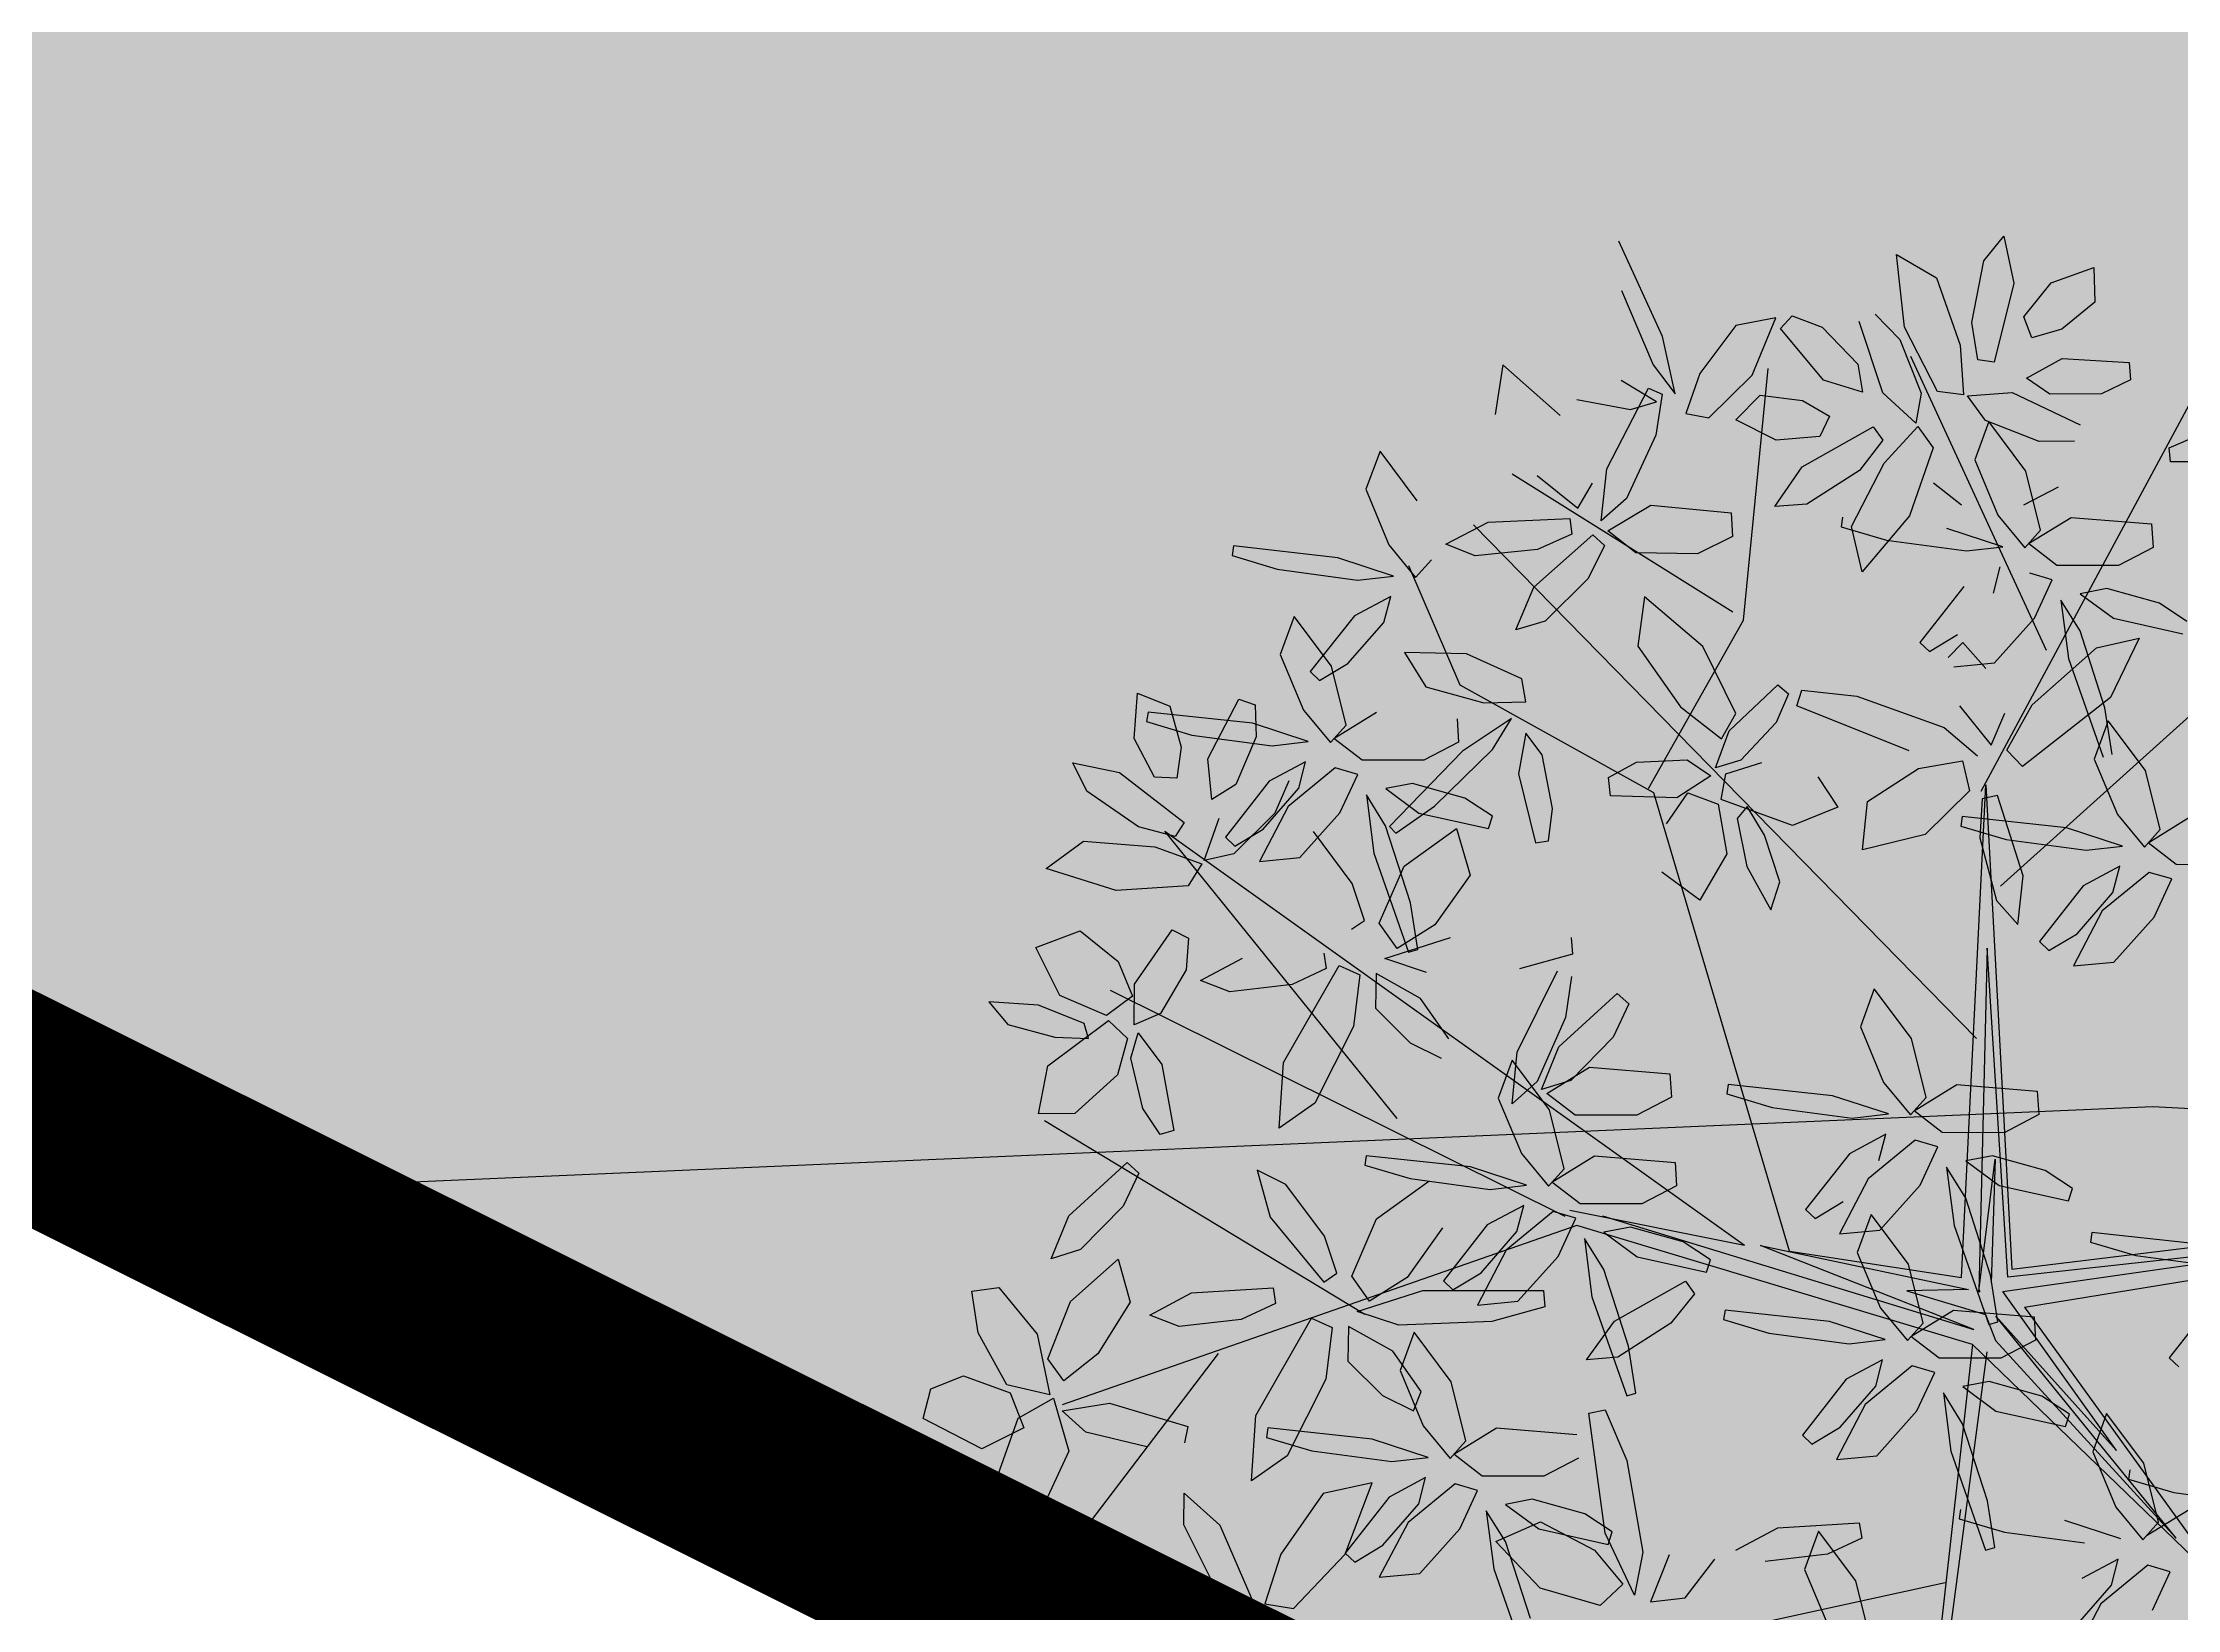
# Model space of a CAD drawing. Header units: inches. Extents: x 218980 to 233865, y 587194 to 599270.
# Drawn here: x 219045.75 to 219055.71, y 587352.94 to 587360.26 of the extents above; entities that cross this region are included whole.
import ezdxf

# ---------------------------------------------------------------- set-up
doc = ezdxf.new("R2010")
doc.units = ezdxf.units.IN
doc.header["$MEASUREMENT"] = 0
for name, pattern in [('01', [0]), ('DASHDOT2', [0.5, 0.25, -0.125, 0, -0.125]), ('State_Boundary_2', [13.5, 5, -1.6, 0.3, -1.6, 5])]:
    doc.linetypes.add(name, pattern=pattern)
doc.layers.get('0').update_dxf_attribs({"lineweight": 0})
for name, color, linetype, lineweight in [('Minor Contour', 250, 'Continuous', 0), ('Planning Boundary', 222, '01', 0), ('Proposed Urban Design', 250, 'Continuous', 0), ('Town Boundary', 220, 'DASHDOT2', 30)]:
    doc.layers.add(name, color=color, linetype=linetype, lineweight=lineweight)
doc.layers.add('Open Space Within Settlement Active', color=7, linetype='01', lineweight=0, true_color=0xb1d336)
doc.layers.add('Open Space Within Settlement Passive', color=7, linetype='01', lineweight=0, true_color=0xcbe279)
doc.styles.get("Standard").update_dxf_attribs({"font": 'arial.ttf'})

# ---------------------------------------------------------------- blocks, each defined once
blk = doc.blocks.new('tree2')
at = {"color": 60}
for p, q in [((325195.9981, 3048397.3896), (325195.7948, 3048397.8351)), ((325197.4967, 3048397.7432), (325197.5914, 3048397.8579)), ((325197.5914, 3048397.8579), (325197.6377, 3048397.6393)), ((325197.0892, 3048397.7729), (325197.2767, 3048397.6636)), ((325197.1267, 3048397.4326), (325197.0892, 3048397.7729)), ((325197.4419, 3048397.4558), (325197.4967, 3048397.7432)), ((325197.8113, 3048397.641), (325198.0106, 3048397.712)), ((325198.0106, 3048397.712), (325198.0154, 3048397.55)), ((325195.8072, 3048397.6044), (325195.955, 3048397.2574)), ((325197.2767, 3048397.6636), (325197.3875, 3048397.3492)), ((325197.6377, 3048397.6393), (325197.5453, 3048397.2696)), ((325197.6844, 3048397.4816), (325197.8113, 3048397.641)), ((325196.5481, 3048397.4272), (325196.6033, 3048397.487)), ((325196.6033, 3048397.487), (325196.7427, 3048397.4328)), ((325196.9902, 3048397.4943), (325197.1051, 3048397.3757)), ((325197.7212, 3048397.3837), (325197.6844, 3048397.4816)), ((325198.0154, 3048397.55), (325197.8612, 3048397.4239)), ((325196.0577, 3048397.122), (325195.9981, 3048397.3896)), ((325196.3403, 3048397.4417), (325196.1728, 3048397.2167)), ((325196.5265, 3048397.4766), (325196.3403, 3048397.4417)), ((325196.416, 3048397.2091), (325196.5265, 3048397.4766)), ((325196.7499, 3048397.1863), (325196.5481, 3048397.4272)), ((325196.7427, 3048397.4328), (325196.9101, 3048397.2599)), ((325197.0256, 3048397.1268), (325196.9163, 3048397.4603)), ((325197.2819, 3048397.1338), (325197.1267, 3048397.4326)), ((325197.4689, 3048397.2807), (325197.4419, 3048397.4558)), ((325197.8612, 3048397.4239), (325197.7212, 3048397.3837)), ((325197.1051, 3048397.3757), (325197.2051, 3048397.1259)), ((325197.3875, 3048397.3492), (325197.4027, 3048397.1169)), ((325197.696, 3048397.1946), (325197.8625, 3048397.2873)), ((325197.8625, 3048397.2873), (325198.1761, 3048397.2679)), ((325195.2523, 3048397.2572), (325195.2176, 3048397.026)), ((325195.5199, 3048397.0214), (325195.2523, 3048397.2572)), ((325195.9704, 3048397.0845), (325195.8055, 3048397.1842)), ((325195.955, 3048397.2574), (325196.0577, 3048397.122)), ((325196.1728, 3048397.2167), (325196.1063, 3048397.0311)), ((325196.2139, 3048397.0098), (325196.416, 3048397.2091)), ((325196.9318, 3048397.1293), (325196.7499, 3048397.1863)), ((325196.9101, 3048397.2599), (325196.9318, 3048397.1293)), ((325197.5453, 3048397.2696), (325197.4689, 3048397.2807)), ((325197.8057, 3048397.1204), (325197.696, 3048397.1946)), ((325198.1816, 3048397.1868), (325198.0463, 3048397.1229)), ((325198.1761, 3048397.2679), (325198.1816, 3048397.1868)), ((325195.5981, 3048397.0951), (325195.8489, 3048397.0492)), ((325195.7385, 3048396.772), (325195.9326, 3048397.1479)), ((325195.8489, 3048397.0492), (325195.9704, 3048397.0845)), ((325195.9326, 3048397.1479), (325195.9963, 3048397.1213)), ((325195.9963, 3048397.1213), (325195.9665, 3048396.9295)), ((325196.3399, 3048397.0015), (325196.4541, 3048397.1165)), ((325196.4541, 3048397.1165), (325196.6516, 3048397.0913)), ((325196.6516, 3048397.0913), (325196.7772, 3048397.0174)), ((325197.1801, 3048396.9857), (325197.0256, 3048397.1268)), ((325197.2051, 3048397.1259), (325197.1801, 3048396.9857)), ((325197.4027, 3048397.1169), (325197.2819, 3048397.1338)), ((325197.4209, 3048397.1131), (325197.6296, 3048397.1282)), ((325197.5054, 3048396.9985), (325197.4209, 3048397.1131)), ((325197.6296, 3048397.1282), (325197.9468, 3048396.9779)), ((325198.0463, 3048397.1229), (325197.8057, 3048397.1204)), ((325196.1063, 3048397.0311), (325196.2139, 3048397.0098)), ((325196.5285, 3048396.9058), (325196.3399, 3048397.0015)), ((325196.7772, 3048397.0174), (325196.7315, 3048396.9233)), ((325197.52, 3048396.9924), (325197.455, 3048396.8145)), ((325197.7555, 3048396.8992), (325197.5054, 3048396.9985)), ((325197.6937, 3048396.7609), (325197.52, 3048396.9924)), ((325195.9665, 3048396.9295), (325195.8305, 3048396.634)), ((325196.7315, 3048396.9233), (325196.5285, 3048396.9058)), ((325196.6492, 3048396.781), (325196.981, 3048396.9684)), ((325197.0255, 3048396.9052), (325196.9171, 3048396.7651)), ((325196.981, 3048396.9684), (325197.0255, 3048396.9052)), ((325197.0318, 3048396.799), (325197.1899, 3048396.9699)), ((325197.1899, 3048396.9699), (325197.2608, 3048396.8707)), ((325197.9206, 3048396.9009), (325197.7555, 3048396.8992)), ((325198.3617, 3048396.87), (325198.496, 3048396.9276)), ((325194.6803, 3048396.8552), (325194.6144, 3048396.6777)), ((325194.8528, 3048396.6228), (325194.6803, 3048396.8552)), ((325196.8799, 3048396.5023), (325197.0318, 3048396.799)), ((325197.2608, 3048396.8707), (325197.1508, 3048396.5524)), ((325197.455, 3048396.8145), (325197.5631, 3048396.5556)), ((325198.3683, 3048396.8052), (325198.3617, 3048396.87)), ((325198.6819, 3048396.8044), (325198.3683, 3048396.8052)), ((325195.4126, 3048396.7405), (325195.6024, 3048396.5887)), ((325195.6024, 3048396.5887), (325195.6709, 3048396.7059)), ((325195.7123, 3048396.5302), (325195.7385, 3048396.772)), ((325196.5224, 3048396.597), (325196.6492, 3048396.781)), ((325196.9171, 3048396.7651), (325196.6708, 3048396.6071)), ((325197.3938, 3048396.6027), (325197.2621, 3048396.7045)), ((325197.8436, 3048396.6865), (325197.6819, 3048396.6023)), ((325197.7621, 3048396.4854), (325197.6937, 3048396.7609)), ((325194.6144, 3048396.6777), (325194.7212, 3048396.4182)), ((325195.8305, 3048396.634), (325195.7123, 3048396.5302)), ((325195.743, 3048396.4829), (325195.9437, 3048396.6027)), ((325195.9437, 3048396.6027), (325196.3188, 3048396.5666)), ((325196.6708, 3048396.6071), (325196.5224, 3048396.597)), ((325194.9872, 3048396.4205), (325195.1844, 3048396.5226)), ((325195.1844, 3048396.5226), (325195.5648, 3048396.5403)), ((325195.5648, 3048396.5403), (325195.5752, 3048396.4679)), ((325196.3188, 3048396.5666), (325196.3242, 3048396.4569)), ((325196.8385, 3048396.5459), (325196.8317, 3048396.5018)), ((325196.8317, 3048396.5018), (325197.0432, 3048396.4389)), ((325196.9297, 3048396.2911), (325196.8799, 3048396.5023)), ((325197.1508, 3048396.5524), (325196.9297, 3048396.2911)), ((325197.5859, 3048396.4083), (325197.3253, 3048396.4936)), ((325197.5631, 3048396.5556), (325197.6888, 3048396.4037)), ((325197.6888, 3048396.4037), (325197.7621, 3048396.4854)), ((325197.7057, 3048396.4233), (325197.9046, 3048396.5458)), ((325197.9046, 3048396.5458), (325198.2803, 3048396.5149)), ((325198.2803, 3048396.5149), (325198.2872, 3048396.4052)), ((325193.9965, 3048396.4123), (325193.9895, 3048396.3682)), ((325194.483, 3048396.3574), (325193.9965, 3048396.4123)), ((325194.7212, 3048396.4182), (325194.8461, 3048396.2657)), ((325195.1233, 3048396.3661), (325194.9872, 3048396.4205)), ((325195.4144, 3048396.3952), (325195.1233, 3048396.3661)), ((325195.3974, 3048396.2195), (325195.6731, 3048396.4642)), ((325195.5752, 3048396.4679), (325195.4144, 3048396.3952)), ((325195.7268, 3048396.4146), (325195.6516, 3048396.2608)), ((325195.6731, 3048396.4642), (325195.7268, 3048396.4146)), ((325195.8732, 3048396.3794), (325195.743, 3048396.4829)), ((325196.3242, 3048396.4569), (325196.1613, 3048396.375)), ((325197.0432, 3048396.4389), (325197.4171, 3048396.3891)), ((325197.4171, 3048396.3891), (325197.5859, 3048396.4083)), ((325197.8373, 3048396.3215), (325197.7057, 3048396.4233)), ((325198.2872, 3048396.4052), (325198.1254, 3048396.3211)), ((325193.9895, 3048396.3682), (325194.2006, 3048396.3042)), ((325194.2006, 3048396.3042), (325194.5743, 3048396.2524)), ((325194.7432, 3048396.2708), (325194.483, 3048396.3574)), ((325194.8461, 3048396.2657), (325194.9198, 3048396.347)), ((325196.1613, 3048396.375), (325195.8732, 3048396.3794)), ((325197.542, 3048396.1916), (325197.5736, 3048396.3141)), ((325198.1254, 3048396.3211), (325197.8373, 3048396.3215)), ((325194.5743, 3048396.2524), (325194.7432, 3048396.2708)), ((325195.3135, 3048396.0209), (325195.3974, 3048396.2195)), ((325195.6516, 3048396.2608), (325195.4506, 3048396.0615)), ((325197.4038, 3048396.2231), (325197.199, 3048395.962)), ((325197.8167, 3048396.2545), (325197.7115, 3048396.2855)), ((325197.7337, 3048396.0757), (325197.8167, 3048396.2545)), ((325198.0714, 3048396.2132), (325197.9473, 3048396.1891)), ((325197.9473, 3048396.1891), (325198.1025, 3048396.0749)), ((325198.317, 3048396.1448), (325198.0714, 3048396.2132)), ((325194.7304, 3048396.1766), (325194.5601, 3048396.0865)), ((325194.6981, 3048396.0543), (325194.7304, 3048396.1766)), ((325195.9147, 3048396.1755), (325195.8832, 3048395.9438)), ((325196.1856, 3048395.9434), (325195.9147, 3048396.1755)), ((325197.8569, 3048396.1596), (325197.8921, 3048395.8877)), ((325197.9469, 3048396.0155), (325197.8569, 3048396.1596)), ((325198.445, 3048396.0604), (325198.317, 3048396.1448)), ((325194.2793, 3048396.0833), (325194.2143, 3048395.9054)), ((325194.453, 3048395.8518), (325194.2793, 3048396.0833)), ((325194.5601, 3048396.0865), (325194.3539, 3048395.8266)), ((325194.5297, 3048395.8629), (325194.6981, 3048396.0543)), ((325195.4506, 3048396.0615), (325195.3135, 3048396.0209)), ((325197.2434, 3048395.9201), (325197.3746, 3048395.9993)), ((325197.5466, 3048395.8667), (325197.7337, 3048396.0757)), ((325198.0628, 3048395.6565), (325197.9469, 3048396.0155)), ((325198.1025, 3048396.0749), (325198.4262, 3048396.0023)), ((325194.2143, 3048395.9054), (325194.3224, 3048395.6465)), ((325194.7937, 3048395.9153), (325194.8934, 3048395.7543)), ((325195.083, 3048395.9089), (325194.7937, 3048395.9153)), ((325195.3418, 3048395.7924), (325195.083, 3048395.9089)), ((325195.8832, 3048395.9438), (325196.0822, 3048395.6611)), ((325196.3409, 3048395.63), (325196.1856, 3048395.9434)), ((325197.199, 3048395.962), (325197.2434, 3048395.9201)), ((325197.3987, 3048395.9613), (325197.3312, 3048395.8911)), ((325197.5063, 3048395.8407), (325197.3987, 3048395.9613)), ((325197.7226, 3048395.6708), (325198.0231, 3048395.9363)), ((325197.8921, 3048395.8877), (325198.0543, 3048395.4257)), ((325198.0231, 3048395.9363), (325198.2219, 3048395.9813)), ((325198.2219, 3048395.9813), (325198.0886, 3048395.7056)), ((325194.3539, 3048395.8266), (325194.3981, 3048395.7844)), ((325194.3981, 3048395.7844), (325194.5297, 3048395.8629)), ((325194.5213, 3048395.5764), (325194.453, 3048395.8518)), ((325195.3608, 3048395.6843), (325195.3418, 3048395.7924)), ((325197.358, 3048395.8488), (325197.5466, 3048395.8667)), ((325193.5328, 3048395.5142), (325193.548, 3048395.7251)), ((325193.548, 3048395.7251), (325193.6983, 3048395.6643)), ((325193.8771, 3048395.4186), (325194.0211, 3048395.6979)), ((325194.0211, 3048395.6979), (325194.0976, 3048395.6702)), ((325194.8934, 3048395.7543), (325195.1637, 3048395.6794)), ((325196.3085, 3048395.5494), (325196.5367, 3048395.7644)), ((325196.5861, 3048395.7219), (325196.5282, 3048395.5877)), ((325196.5367, 3048395.7644), (325196.5861, 3048395.7219)), ((325196.6249, 3048395.6659), (325196.6488, 3048395.7394)), ((325196.6488, 3048395.7394), (325196.9041, 3048395.7109)), ((325196.9041, 3048395.7109), (325197.3127, 3048395.5644)), ((325198.0886, 3048395.7056), (325197.6783, 3048395.3823)), ((325193.5977, 3048395.6368), (325193.5909, 3048395.5927)), ((325193.5909, 3048395.5927), (325193.8025, 3048395.5298)), ((325194.0846, 3048395.5845), (325193.5977, 3048395.6368)), ((325193.6983, 3048395.6643), (325193.7515, 3048395.4724)), ((325194.0976, 3048395.6702), (325194.1016, 3048395.5206)), ((325194.3224, 3048395.6465), (325194.4481, 3048395.4947)), ((325194.4649, 3048395.5142), (325194.6639, 3048395.6367)), ((325195.0395, 3048395.6058), (325195.0464, 3048395.4962)), ((325195.2936, 3048395.6063), (325195.0655, 3048395.454)), ((325195.1637, 3048395.6794), (325195.3608, 3048395.6843)), ((325195.2044, 3048395.4616), (325195.2936, 3048395.6063)), ((325196.0822, 3048395.6611), (325196.274, 3048395.512)), ((325196.274, 3048395.512), (325196.3409, 3048395.63)), ((325197.1483, 3048395.4554), (325196.6249, 3048395.6659)), ((325197.3842, 3048395.6663), (325197.5323, 3048395.4818)), ((325197.5323, 3048395.4818), (325197.5952, 3048395.6311)), ((325197.6049, 3048395.4584), (325197.7226, 3048395.6708)), ((325198.0778, 3048395.5958), (325198.0128, 3048395.4179)), ((325198.097, 3048395.4385), (325198.0628, 3048395.6565)), ((325198.2515, 3048395.3643), (325198.0778, 3048395.5958)), ((325193.6275, 3048395.3338), (325193.5328, 3048395.5142)), ((325193.8025, 3048395.5298), (325194.1763, 3048395.48)), ((325194.1016, 3048395.5206), (325194.007, 3048395.2994)), ((325194.3452, 3048395.4992), (325194.0846, 3048395.5845)), ((325194.1763, 3048395.48), (325194.3452, 3048395.4992)), ((325194.4481, 3048395.4947), (325194.5213, 3048395.5764)), ((325194.5966, 3048395.4124), (325194.4649, 3048395.5142)), ((325195.0464, 3048395.4962), (325194.8847, 3048395.412)), ((325195.3601, 3048395.5383), (325195.3267, 3048395.3486)), ((325195.4368, 3048395.4378), (325195.3601, 3048395.5383)), ((325196.2452, 3048395.3762), (325196.3085, 3048395.5494)), ((325196.5282, 3048395.5877), (325196.3628, 3048395.4128)), ((325197.3127, 3048395.5644), (325197.4682, 3048395.4325)), ((325193.2457, 3048395.4002), (325193.4644, 3048395.3546)), ((325193.3125, 3048395.2673), (325193.2457, 3048395.4002)), ((325193.7515, 3048395.4724), (325193.732, 3048395.328)), ((325193.895, 3048395.2288), (325193.8771, 3048395.4186)), ((325194.3329, 3048395.405), (325194.163, 3048395.314)), ((325194.3013, 3048395.2825), (325194.3329, 3048395.405)), ((325194.8847, 3048395.412), (325194.5966, 3048395.4124)), ((325195.0655, 3048395.454), (325194.7235, 3048395.1036)), ((325194.9342, 3048395.1985), (325195.2044, 3048395.4616)), ((325195.4846, 3048395.1874), (325195.4368, 3048395.4378)), ((325195.7467, 3048395.3313), (325195.8764, 3048395.403)), ((325195.8764, 3048395.403), (325196.1124, 3048395.414)), ((325196.1124, 3048395.414), (325196.2234, 3048395.34)), ((325196.3628, 3048395.4128), (325196.2452, 3048395.3762)), ((325196.2938, 3048395.3488), (325196.4617, 3048395.4021)), ((325197.1933, 3048395.373), (325197.3971, 3048395.4101)), ((325197.3971, 3048395.4101), (325197.4309, 3048395.2693)), ((325197.6783, 3048395.3823), (325197.6049, 3048395.4584)), ((325198.0128, 3048395.4179), (325198.121, 3048395.1591)), ((325193.4644, 3048395.3546), (325193.7656, 3048395.1212)), ((325193.732, 3048395.328), (325193.6275, 3048395.3338)), ((325194.007, 3048395.2994), (325193.895, 3048395.2288)), ((325194.163, 3048395.314), (325193.9582, 3048395.0529)), ((325194.2542, 3048395.3162), (325194.1893, 3048395.1644)), ((325194.4707, 3048395.3764), (325194.2515, 3048395.1961)), ((325194.576, 3048395.3454), (325194.4707, 3048395.3764)), ((325194.493, 3048395.1666), (325194.576, 3048395.3454)), ((325194.8307, 3048395.3041), (325194.7065, 3048395.28)), ((325195.0763, 3048395.2357), (325194.8307, 3048395.3041)), ((325195.3267, 3048395.3486), (325195.4053, 3048395.0262)), ((325195.7559, 3048395.2464), (325195.7467, 3048395.3313)), ((325196.2234, 3048395.34), (325196.0644, 3048395.2369)), ((325196.2722, 3048395.2286), (325196.2938, 3048395.3488)), ((325196.7226, 3048395.3343), (325196.816, 3048395.1935)), ((325196.9541, 3048395.2188), (325197.1933, 3048395.373)), ((325198.3199, 3048395.0889), (325198.2515, 3048395.3643)), ((325193.5535, 3048395.1014), (325193.3125, 3048395.2673)), ((325194.2515, 3048395.1961), (325194.1173, 3048394.9397)), ((325194.1339, 3048395.0902), (325194.3013, 3048395.2825)), ((325194.6161, 3048395.2505), (325194.6513, 3048394.9786)), ((325194.7062, 3048395.1064), (325194.6161, 3048395.2505)), ((325194.7065, 3048395.28), (325194.8617, 3048395.1658)), ((325194.754, 3048395.071), (325194.9342, 3048395.1985)), ((325195.2042, 3048395.1513), (325195.0763, 3048395.2357)), ((325196.0644, 3048395.2369), (325195.7559, 3048395.2464)), ((325196.0168, 3048395.1157), (325196.116, 3048395.2598)), ((325196.116, 3048395.2598), (325196.2578, 3048395.2075)), ((325196.2578, 3048395.2075), (325196.2989, 3048394.9747)), ((325196.6046, 3048395.1074), (325196.2722, 3048395.2286)), ((325196.3933, 3048395.1962), (325196.3468, 3048395.1408)), ((325196.4745, 3048395.0617), (325196.3933, 3048395.1962)), ((325196.816, 3048395.1935), (325196.6046, 3048395.1074)), ((325196.9315, 3048394.9934), (325196.9541, 3048395.2188)), ((325197.4309, 3048395.2693), (325197.2238, 3048395.0652)), ((325197.4901, 3048395.2313), (325197.4794, 3048395.05)), ((325197.5616, 3048395.2469), (325197.4901, 3048395.2313)), ((325197.6806, 3048394.8726), (325197.5616, 3048395.2469)), ((325193.7247, 3048395.0557), (325193.5535, 3048395.1014)), ((325193.7656, 3048395.1212), (325193.7247, 3048395.0557)), ((325193.8588, 3048394.9443), (325193.929, 3048395.1414)), ((325194.1893, 3048395.1644), (325193.9977, 3048394.9755)), ((325194.3058, 3048394.9576), (325194.493, 3048395.1666)), ((325194.822, 3048394.7474), (325194.7062, 3048395.1064)), ((325194.7235, 3048395.1036), (325194.754, 3048395.071)), ((325194.7923, 3048394.9181), (325195.0367, 3048395.0939)), ((325194.8617, 3048395.1658), (325195.1855, 3048395.0932)), ((325195.0367, 3048395.0939), (325195.0999, 3048394.8764)), ((325195.1855, 3048395.0932), (325195.2042, 3048395.1513)), ((325195.4657, 3048395.0353), (325195.4846, 3048395.1874)), ((325196.3468, 3048395.1408), (325196.3919, 3048394.9161)), ((325197.3963, 3048395.1493), (325197.3895, 3048395.1052)), ((325197.3895, 3048395.1052), (325197.601, 3048395.0423)), ((325197.8831, 3048395.097), (325197.3963, 3048395.1493)), ((325198.1438, 3048395.0118), (325197.8831, 3048395.097)), ((325198.121, 3048395.1591), (325198.2467, 3048395.0072)), ((325198.2635, 3048395.0267), (325198.4625, 3048395.1492)), ((325193.1213, 3048394.9063), (325193.2968, 3048395.0339)), ((325193.2968, 3048395.0339), (325193.6292, 3048395.0087)), ((325193.6292, 3048395.0087), (325193.848, 3048394.9291)), ((325193.9582, 3048395.0529), (325194.0026, 3048395.011)), ((325194.0026, 3048395.011), (325194.1339, 3048395.0902)), ((325194.5495, 3048394.8367), (325194.3696, 3048395.079)), ((325195.4053, 3048395.0262), (325195.4657, 3048395.0353)), ((325196.5449, 3048394.8452), (325196.4745, 3048395.0617)), ((325197.2238, 3048395.0652), (325196.9315, 3048394.9934)), ((325197.4794, 3048395.05), (325197.5559, 3048394.758)), ((325197.601, 3048395.0423), (325197.9749, 3048394.9925)), ((325197.9749, 3048394.9925), (325198.1438, 3048395.0118)), ((325198.2467, 3048395.0072), (325198.3199, 3048395.0889)), ((325198.3951, 3048394.9249), (325198.2635, 3048395.0267)), ((325193.4479, 3048394.8036), (325193.1213, 3048394.9063)), ((325193.848, 3048394.9291), (325193.7839, 3048394.8253)), ((325193.9977, 3048394.9755), (325193.8588, 3048394.9443)), ((325194.1173, 3048394.9397), (325194.3058, 3048394.9576)), ((325194.6513, 3048394.9786), (325194.8135, 3048394.5166)), ((325194.6765, 3048394.6514), (325194.7923, 3048394.9181)), ((325196.2989, 3048394.9747), (325196.1724, 3048394.7583)), ((325196.3919, 3048394.9161), (325196.5042, 3048394.7132)), ((325198.1315, 3048394.9175), (325197.9616, 3048394.8265)), ((325198.0998, 3048394.795), (325198.1315, 3048394.9175)), ((325198.6833, 3048394.9245), (325198.3951, 3048394.9249)), ((325193.7839, 3048394.8253), (325193.4479, 3048394.8036)), ((325194.6073, 3048394.6646), (325194.5495, 3048394.8367)), ((325195.0999, 3048394.8764), (325194.9356, 3048394.644)), ((325196.1724, 3048394.7583), (325195.9947, 3048394.8891)), ((325196.5042, 3048394.7132), (325196.5449, 3048394.8452)), ((325197.6554, 3048394.6456), (325197.6806, 3048394.8726)), ((325197.9324, 3048394.6027), (325198.0998, 3048394.795)), ((325198.2693, 3048394.8889), (325198.05, 3048394.7087)), ((325198.3746, 3048394.8579), (325198.2693, 3048394.8889)), ((325198.2915, 3048394.6791), (325198.3746, 3048394.8579)), ((325194.8563, 3048394.5294), (325194.822, 3048394.7474)), ((325197.5559, 3048394.758), (325197.6554, 3048394.6456)), ((325193.0737, 3048394.5385), (325193.2803, 3048394.6158)), ((325193.2803, 3048394.6158), (325193.4579, 3048394.4734)), ((325193.5335, 3048394.3673), (325193.71, 3048394.6205)), ((325193.71, 3048394.6205), (325193.7862, 3048394.5817)), ((325194.5469, 3048394.6234), (325194.6073, 3048394.6646)), ((325194.7604, 3048394.5335), (325194.6765, 3048394.6514)), ((325194.9356, 3048394.644), (325194.7604, 3048394.5335)), ((325198.1044, 3048394.4701), (325198.2915, 3048394.6791)), ((325193.1857, 3048394.3143), (325193.0737, 3048394.5385)), ((325193.7862, 3048394.5817), (325193.7753, 3048394.4339)), ((325194.4178, 3048394.5119), (325194.4292, 3048394.4397)), ((325194.7028, 3048394.4861), (325195.0081, 3048394.5844)), ((325194.8135, 3048394.5166), (325194.8563, 3048394.5294)), ((325195.5775, 3048394.5074), (325195.3301, 3048394.4385)), ((325195.5722, 3048394.5845), (325195.5775, 3048394.5074)), ((325193.4579, 3048394.4734), (325193.5244, 3048394.3116)), ((325193.7753, 3048394.4339), (325193.6555, 3048394.2303)), ((325193.8419, 3048394.3842), (325194.0377, 3048394.489)), ((325194.2293, 3048394.0011), (325194.4891, 3048394.4542)), ((325194.4292, 3048394.4397), (325194.2694, 3048394.3648)), ((325194.4891, 3048394.4542), (325194.5857, 3048394.4111)), ((325194.5857, 3048394.4111), (325194.5558, 3048394.17)), ((325194.6618, 3048394.4164), (325194.6591, 3048394.2545)), ((325194.868, 3048394.3006), (325194.6618, 3048394.4164)), ((325194.8963, 3048394.4219), (325194.7028, 3048394.4861)), ((325195.3199, 3048394.0501), (325195.5088, 3048394.4286)), ((325195.5729, 3048394.4029), (325195.5457, 3048394.2107)), ((325193.4031, 3048394.2215), (325193.1857, 3048394.3143)), ((325193.5244, 3048394.3116), (325193.4031, 3048394.2215)), ((325193.5328, 3048394.1778), (325193.5335, 3048394.3673)), ((325193.9788, 3048394.3316), (325193.8419, 3048394.3842)), ((325194.2694, 3048394.3648), (325193.9788, 3048394.3316)), ((325195.0011, 3048394.1118), (325194.868, 3048394.3006)), ((325195.5148, 3048394.075), (325195.787, 3048394.3236)), ((325195.787, 3048394.3236), (325195.8414, 3048394.2747)), ((325196.9862, 3048394.3452), (325196.9212, 3048394.1673)), ((325197.1599, 3048394.1137), (325196.9862, 3048394.3452)), ((325192.8545, 3048394.2853), (325192.9428, 3048394.1791)), ((325193.0858, 3048394.2684), (325192.8545, 3048394.2853)), ((325193.2986, 3048394.1833), (325193.0858, 3048394.2684)), ((325193.1297, 3048393.9857), (325193.4129, 3048394.1978)), ((325193.4129, 3048394.1978), (325193.5017, 3048394.114)), ((325193.6555, 3048394.2303), (325193.5328, 3048394.1778)), ((325194.6591, 3048394.2545), (325194.8199, 3048394.0932)), ((325195.5457, 3048394.2107), (325195.4138, 3048393.9134)), ((325195.8414, 3048394.2747), (325195.7684, 3048394.1199)), ((325192.9428, 3048394.1791), (325193.1625, 3048394.1197)), ((325193.1625, 3048394.1197), (325193.3196, 3048394.1141)), ((325193.3196, 3048394.1141), (325193.2986, 3048394.1833)), ((325193.5017, 3048394.114), (325193.4546, 3048393.9443)), ((325193.5176, 3048394.0213), (325193.5512, 3048394.1398)), ((325193.5512, 3048394.1398), (325193.6616, 3048393.9921)), ((325194.5558, 3048394.17), (325194.3762, 3048393.8115)), ((325195.7684, 3048394.1199), (325195.5702, 3048393.9178)), ((325196.9212, 3048394.1673), (325197.0293, 3048393.9084)), ((325193.5737, 3048393.7872), (325193.5176, 3048394.0213)), ((325194.2086, 3048393.6956), (325194.2293, 3048394.0011)), ((325194.8199, 3048394.0932), (325194.9647, 3048394.0215)), ((325195.2966, 3048394.0127), (325195.2317, 3048393.8348)), ((325195.4704, 3048393.7813), (325195.2966, 3048394.0127)), ((325195.2971, 3048393.8079), (325195.3199, 3048394.0501)), ((325195.4336, 3048393.8753), (325195.5148, 3048394.075)), ((325193.0862, 3048393.7617), (325193.1297, 3048393.9857)), ((325193.4546, 3048393.9443), (325193.2553, 3048393.7629)), ((325193.6616, 3048393.9921), (325193.717, 3048393.6834)), ((325195.4138, 3048393.9134), (325195.2971, 3048393.8079)), ((325195.5702, 3048393.9178), (325195.4336, 3048393.8753)), ((325195.4583, 3048393.8574), (325195.6573, 3048393.9799)), ((325195.6573, 3048393.9799), (325196.0329, 3048393.949)), ((325196.0329, 3048393.949), (325196.0398, 3048393.8394)), ((325196.3047, 3048393.8987), (325196.2979, 3048393.8546)), ((325196.7915, 3048393.8464), (325196.3047, 3048393.8987)), ((325194.3762, 3048393.8115), (325194.2086, 3048393.6956)), ((325195.2317, 3048393.8348), (325195.3398, 3048393.576)), ((325195.59, 3048393.7556), (325195.4583, 3048393.8574)), ((325196.0398, 3048393.8394), (325195.8781, 3048393.7552)), ((325196.2979, 3048393.8546), (325196.5094, 3048393.7917)), ((325193.2553, 3048393.7629), (325193.0862, 3048393.7617)), ((325193.6544, 3048393.6654), (325193.5737, 3048393.7872)), ((325195.5387, 3048393.5058), (325195.4704, 3048393.7813)), ((325195.8781, 3048393.7552), (325195.59, 3048393.7556)), ((325196.5094, 3048393.7917), (325196.8833, 3048393.7419)), ((325193.717, 3048393.6834), (325193.6544, 3048393.6654)), ((325193.2272, 3048393.2855), (325193.4994, 3048393.534)), ((325193.4994, 3048393.534), (325193.5538, 3048393.4851)), ((325194.1064, 3048393.4997), (325194.1678, 3048393.2798)), ((325194.2407, 3048393.4326), (325194.1064, 3048393.4997)), ((325194.6151, 3048393.5663), (325194.6083, 3048393.5221)), ((325194.6083, 3048393.5221), (325194.8199, 3048393.4593)), ((325195.102, 3048393.5139), (325194.6151, 3048393.5663)), ((325195.3626, 3048393.4287), (325195.102, 3048393.5139)), ((325195.3398, 3048393.576), (325195.4655, 3048393.4241)), ((325195.4655, 3048393.4241), (325195.5387, 3048393.5058)), ((325195.4823, 3048393.4436), (325195.6813, 3048393.5662)), ((325195.6813, 3048393.5662), (325196.0569, 3048393.5352)), ((325193.5538, 3048393.4851), (325193.4808, 3048393.3303)), ((325194.4206, 3048393.1903), (325194.2407, 3048393.4326)), ((325194.6634, 3048393.2717), (325194.9078, 3048393.4475)), ((325194.8199, 3048393.4593), (325195.1937, 3048393.4094)), ((325195.1937, 3048393.4094), (325195.3626, 3048393.4287)), ((325195.614, 3048393.3419), (325195.4823, 3048393.4436)), ((325193.4808, 3048393.3303), (325193.2826, 3048393.1282)), ((325195.3503, 3048393.3344), (325195.1804, 3048393.2435)), ((325195.4881, 3048393.3058), (325195.2689, 3048393.1256)), ((325195.3187, 3048393.212), (325195.3503, 3048393.3344)), ((325195.5934, 3048393.2748), (325195.4881, 3048393.3058)), ((325195.9021, 3048393.3415), (325195.614, 3048393.3419)), ((325194.1678, 3048393.2798), (325194.418, 3048392.9769)), ((325194.5476, 3048393.005), (325194.6634, 3048393.2717)), ((325194.971, 3048393.2299), (325194.8067, 3048392.9975)), ((325195.1804, 3048393.2435), (325194.9756, 3048392.9824)), ((325195.1513, 3048393.0197), (325195.3187, 3048393.212)), ((325195.5104, 3048393.096), (325195.5934, 3048393.2748)), ((325195.8481, 3048393.2336), (325195.7239, 3048393.2094)), ((325194.4784, 3048393.0181), (325194.4206, 3048393.1903)), ((325195.2689, 3048393.1256), (325195.1347, 3048392.8692)), ((325195.7236, 3048393.0359), (325195.6335, 3048393.18)), ((325194.418, 3048392.9769), (325194.4784, 3048393.0181)), ((325194.6315, 3048392.887), (325194.5476, 3048393.005)), ((325195.02, 3048392.9405), (325195.1513, 3048393.0197)), ((325195.3232, 3048392.8871), (325195.5104, 3048393.096)), ((325193.6051, 3048392.8218), (325193.8009, 3048392.9265)), ((325193.8009, 3048392.9265), (325194.1811, 3048392.9495)), ((325194.1811, 3048392.9495), (325194.1924, 3048392.8772)), ((325194.5739, 3048392.8396), (325194.8792, 3048392.9379)), ((325194.8067, 3048392.9975), (325194.6315, 3048392.887)), ((325194.8792, 3048392.9379), (325195.4433, 3048392.9381)), ((325194.9756, 3048392.9824), (325195.02, 3048392.9405)), ((325195.4433, 3048392.9381), (325195.4486, 3048392.861)), ((325194.0327, 3048392.8024), (325193.742, 3048392.7692)), ((325194.1924, 3048392.8772), (325194.0327, 3048392.8024)), ((325194.1004, 3048392.3547), (325194.3603, 3048392.8078)), ((325194.3603, 3048392.8078), (325194.4568, 3048392.7646)), ((325194.7674, 3048392.7754), (325194.5739, 3048392.8396)), ((325195.1347, 3048392.8692), (325195.3232, 3048392.8871)), ((325195.4486, 3048392.861), (325195.2012, 3048392.792)), ((325194.4568, 3048392.7646), (325194.427, 3048392.5236)), ((325194.5329, 3048392.77), (325194.5303, 3048392.608)), ((325194.7391, 3048392.6541), (325194.5329, 3048392.77)), ((325195.2012, 3048392.792), (325194.7674, 3048392.7754)), ((325194.8385, 3048392.7422), (325194.7735, 3048392.5644)), ((325195.0123, 3048392.5108), (325194.8385, 3048392.7422)), ((325194.5303, 3048392.608), (325194.691, 3048392.4468)), ((325194.8723, 3048392.4654), (325194.7391, 3048392.6541)), ((325194.427, 3048392.5236), (325194.2473, 3048392.165)), ((325194.7735, 3048392.5644), (325194.8817, 3048392.3055)), ((325194.691, 3048392.4468), (325194.8358, 3048392.3751)), ((325194.8358, 3048392.3751), (325194.8723, 3048392.4654)), ((325194.6439, 3048392.2434), (325194.157, 3048392.2958)), ((325194.9045, 3048392.1582), (325194.6439, 3048392.2434)), ((325194.7356, 3048392.139), (325194.9045, 3048392.1582)), ((325194.8922, 3048392.064), (325194.7223, 3048391.973))]:
    blk.add_line(p, q, dxfattribs=at)
at = {"color": 44}
for p, q in [((325197.7896, 3048395.9247), (325197.157, 3048397.2958)), ((325196.3759, 3048396.0655), (325196.4914, 3048397.2412)), ((325197.4844, 3048395.2679), (325198.5214, 3048397.1925)), ((325196.3265, 3048396.1031), (325195.2963, 3048396.7475)), ((325197.5754, 3048394.8242), (325199.687, 3048396.7258)), ((325197.4634, 3048394.1139), (325195.1158, 3048396.5105)), ((325195.0532, 3048395.7627), (325194.8141, 3048396.3192)), ((325195.9332, 3048395.2795), (325196.3759, 3048396.0655)), ((325195.9579, 3048395.2607), (325195.0532, 3048395.7627)), ((325197.393, 3048392.9975), (325197.5069, 3048395.2976)), ((325197.5069, 3048395.2976), (325197.6286, 3048393.0376)), ((325196.5911, 3048393.1216), (325195.9579, 3048395.2607)), ((325193.6755, 3048395.0805), (325196.3806, 3048393.1483)), ((325194.7601, 3048393.7395), (325193.6755, 3048395.0805)), ((325197.5124, 3048394.5345), (325197.4738, 3048392.934)), ((325197.6089, 3048392.9998), (325197.5124, 3048394.5345)), ((325195.5435, 3048393.2831), (325193.4217, 3048394.3377)), ((325194.6093, 3048392.8247), (325193.1144, 3048393.7294)), ((325197.4738, 3048392.934), (325197.5497, 3048393.5508)), ((325197.5497, 3048393.5508), (325197.532, 3048392.9733)), ((325195.566, 3048393.3127), (325196.3806, 3048393.1483)), ((325195.5982, 3048393.241), (325193.1963, 3048392.4034)), ((325197.4447, 3048392.6847), (325195.5982, 3048393.241)), ((325195.7183, 3048393.2863), (325197.4506, 3048392.7547)), ((325197.5858, 3048392.9323), (325199.5429, 3048393.2131)), ((325199.5429, 3048393.2131), (325197.6089, 3048392.9998)), ((325197.6286, 3048393.0376), (325199.5519, 3048393.2718)), ((325196.4555, 3048393.147), (325197.4252, 3048392.9427)), ((325197.4506, 3048392.7547), (325196.4555, 3048393.147)), ((325196.5911, 3048393.1216), (325197.393, 3048392.9975)), ((325197.6873, 3048392.8592), (325199.5967, 3048393.1727)), ((325197.4252, 3048392.9427), (325197.1381, 3048392.9361)), ((325197.1381, 3048392.9361), (325197.5045, 3048392.8256)), ((325198.1165, 3048392.1907), (325197.5858, 3048392.9323)), ((325197.5045, 3048392.8256), (325197.5523, 3048392.7041)), ((325198.3955, 3048391.7812), (325197.5532, 3048392.8168)), ((325197.5532, 3048392.8168), (325198.1165, 3048392.1907)), ((325197.6873, 3048392.8592), (325198.6503, 3048391.525)), ((325197.5523, 3048392.7041), (325198.3955, 3048391.7812)), ((325193.9249, 3048392.643), (325193.2711, 3048391.7848)), ((325197.4447, 3048392.6847), (325197.2803, 3048391.2113)), ((325197.512, 3048392.6512), (325197.3225, 3048391.221)), ((325197.4447, 3048392.6847), (325198.6256, 3048391.5438)), ((325197.3163, 3048391.5736), (325193.7676, 3048390.7982))]:
    blk.add_line(p, q, dxfattribs=at)
at = {"color": 62}
for p, q in [((325197.9616, 3048394.8265), (325197.7568, 3048394.5655)), ((325198.05, 3048394.7087), (325197.9158, 3048394.4523)), ((325197.8012, 3048394.5235), (325197.9324, 3048394.6027)), ((325197.7568, 3048394.5655), (325197.8012, 3048394.5235)), ((325197.9158, 3048394.4523), (325198.1044, 3048394.4701)), ((325197.2283, 3048393.8383), (325197.1599, 3048394.1137)), ((325197.0293, 3048393.9084), (325197.155, 3048393.7566)), ((325197.1719, 3048393.7761), (325197.3708, 3048393.8986)), ((325197.3708, 3048393.8986), (325197.7465, 3048393.8677)), ((325197.0521, 3048393.7611), (325196.7915, 3048393.8464)), ((325197.155, 3048393.7566), (325197.2283, 3048393.8383)), ((325197.7465, 3048393.8677), (325197.7534, 3048393.7581)), ((325196.8833, 3048393.7419), (325197.0521, 3048393.7611)), ((325197.3035, 3048393.6743), (325197.1719, 3048393.7761)), ((325197.7534, 3048393.7581), (325197.5916, 3048393.6739)), ((325197.0398, 3048393.6669), (325196.87, 3048393.5759)), ((325197.1777, 3048393.6383), (325196.9584, 3048393.4581)), ((325197.0082, 3048393.5444), (325197.0398, 3048393.6669)), ((325197.2829, 3048393.6073), (325197.1777, 3048393.6383)), ((325197.1999, 3048393.4285), (325197.2829, 3048393.6073)), ((325197.5916, 3048393.6739), (325197.3035, 3048393.6743)), ((325196.0569, 3048393.5352), (325196.0638, 3048393.4256)), ((325196.87, 3048393.5759), (325196.6652, 3048393.3149)), ((325197.3231, 3048393.5124), (325197.3583, 3048393.2405)), ((325197.4131, 3048393.3683), (325197.3231, 3048393.5124)), ((325197.5376, 3048393.566), (325197.4135, 3048393.5419)), ((325197.4135, 3048393.5419), (325197.5686, 3048393.4277)), ((325197.7832, 3048393.4976), (325197.5376, 3048393.566)), ((325197.9112, 3048393.4133), (325197.7832, 3048393.4976)), ((325196.0638, 3048393.4256), (325195.9021, 3048393.3415)), ((325196.9584, 3048393.4581), (325196.8242, 3048393.2017)), ((325197.0128, 3048393.2195), (325197.1999, 3048393.4285)), ((325197.5686, 3048393.4277), (325197.8924, 3048393.3551)), ((325197.8924, 3048393.3551), (325197.9112, 3048393.4133)), ((325196.6652, 3048393.3149), (325196.7096, 3048393.2729)), ((325196.7096, 3048393.2729), (325196.8408, 3048393.3521)), ((325197.529, 3048393.0094), (325197.4131, 3048393.3683)), ((325193.146, 3048393.0857), (325193.2272, 3048393.2855)), ((325195.7239, 3048393.2094), (325195.8791, 3048393.0952)), ((325196.0937, 3048393.1652), (325195.8481, 3048393.2336)), ((325196.8242, 3048393.2017), (325197.0128, 3048393.2195)), ((325196.9716, 3048393.2921), (325196.9066, 3048393.1142)), ((325197.1454, 3048393.0606), (325196.9716, 3048393.2921)), ((325197.3583, 3048393.2405), (325197.5204, 3048392.7785)), ((325198.0019, 3048393.2074), (325197.9952, 3048393.1632)), ((325198.4888, 3048393.155), (325198.0019, 3048393.2074)), ((325193.2826, 3048393.1282), (325193.146, 3048393.0857)), ((325195.6335, 3048393.18), (325195.6687, 3048392.9081)), ((325196.2216, 3048393.0808), (325196.0937, 3048393.1652)), ((325196.9066, 3048393.1142), (325197.0148, 3048392.8553)), ((325197.9952, 3048393.1632), (325198.2067, 3048393.1003)), ((325198.2067, 3048393.1003), (325198.5806, 3048393.0505)), ((325193.2359, 3048392.8867), (325193.4579, 3048393.084)), ((325193.4579, 3048393.084), (325193.5134, 3048392.8835)), ((325195.8394, 3048392.6769), (325195.7236, 3048393.0359)), ((325195.8791, 3048393.0952), (325196.2029, 3048393.0227)), ((325196.2029, 3048393.0227), (325196.2216, 3048393.0808)), ((325197.2137, 3048392.7852), (325197.1454, 3048393.0606)), ((325197.5632, 3048392.7914), (325197.529, 3048393.0094)), ((325192.7757, 3048392.9347), (325192.9013, 3048392.9509)), ((325192.8054, 3048392.739), (325192.7757, 3048392.9347)), ((325192.9013, 3048392.9509), (325193.0795, 3048392.7334)), ((325195.6687, 3048392.9081), (325195.8309, 3048392.446)), ((325195.7736, 3048392.7938), (325196.1049, 3048392.9816)), ((325196.1469, 3048392.9217), (325196.0363, 3048392.7842)), ((325196.1049, 3048392.9816), (325196.1469, 3048392.9217)), ((325193.1294, 3048392.6178), (325193.2359, 3048392.8867)), ((325193.5134, 3048392.8835), (325193.3633, 3048392.6416)), ((325193.742, 3048392.7692), (325193.6051, 3048392.8218)), ((325196.2901, 3048392.8456), (325196.2833, 3048392.8015)), ((325196.2833, 3048392.8015), (325196.4948, 3048392.7386)), ((325196.777, 3048392.7933), (325196.2901, 3048392.8456)), ((325197.0148, 3048392.8553), (325197.1405, 3048392.7035)), ((325197.1573, 3048392.723), (325197.3563, 3048392.8455)), ((325197.3563, 3048392.8455), (325197.7319, 3048392.8146)), ((325197.7319, 3048392.8146), (325197.7388, 3048392.705)), ((325192.9387, 3048392.4968), (325192.8054, 3048392.739)), ((325193.0795, 3048392.7334), (325193.1388, 3048392.4505)), ((325195.6438, 3048392.6136), (325195.7736, 3048392.7938)), ((325196.0363, 3048392.7842), (325195.7899, 3048392.6266)), ((325196.4948, 3048392.7386), (325196.8687, 3048392.6888)), ((325197.0376, 3048392.708), (325196.777, 3048392.7933)), ((325196.8687, 3048392.6888), (325197.0376, 3048392.708)), ((325197.1405, 3048392.7035), (325197.2137, 3048392.7852)), ((325197.289, 3048392.6212), (325197.1573, 3048392.723)), ((325197.5204, 3048392.7785), (325197.5632, 3048392.7914)), ((325197.7388, 3048392.705), (325197.5771, 3048392.6208)), ((325193.2044, 3048392.515), (325193.1294, 3048392.6178)), ((325193.3633, 3048392.6416), (325193.2044, 3048392.515)), ((325195.7899, 3048392.6266), (325195.6438, 3048392.6136)), ((325195.8737, 3048392.4589), (325195.8394, 3048392.6769)), ((325197.0253, 3048392.6138), (325196.8554, 3048392.5228)), ((325196.9936, 3048392.4913), (325197.0253, 3048392.6138)), ((325197.5771, 3048392.6208), (325197.289, 3048392.6212)), ((325192.5834, 3048392.4783), (325192.7366, 3048392.5385)), ((325192.7366, 3048392.5385), (325192.9547, 3048392.459)), ((325195.0806, 3048392.2353), (325195.0123, 3048392.5108)), ((325196.8554, 3048392.5228), (325196.6506, 3048392.2617)), ((325197.1631, 3048392.5852), (325196.9439, 3048392.4049)), ((325197.2684, 3048392.5542), (325197.1631, 3048392.5852)), ((325197.1854, 3048392.3754), (325197.2684, 3048392.5542)), ((325197.523, 3048392.5129), (325197.3989, 3048392.4888)), ((325197.7686, 3048392.4445), (325197.523, 3048392.5129)), ((325192.5486, 3048392.3402), (325192.5834, 3048392.4783)), ((325193.1388, 3048392.4505), (325192.9387, 3048392.4968)), ((325192.9547, 3048392.459), (325193.0174, 3048392.2964)), ((325192.9917, 3048392.3415), (325193.1563, 3048392.4344)), ((325193.1563, 3048392.4344), (325193.2276, 3048392.187)), ((325193.1972, 3048392.3761), (325193.4177, 3048392.412)), ((325193.4177, 3048392.412), (325193.7826, 3048392.3021)), ((325195.8309, 3048392.446), (325195.8737, 3048392.4589)), ((325196.9439, 3048392.4049), (325196.8097, 3048392.1485)), ((325196.8263, 3048392.299), (325196.9936, 3048392.4913)), ((325197.3085, 3048392.4593), (325197.3437, 3048392.1874)), ((325197.3985, 3048392.3152), (325197.3085, 3048392.4593)), ((325197.3989, 3048392.4888), (325197.5541, 3048392.3746)), ((325197.8966, 3048392.3601), (325197.7686, 3048392.4445)), ((325192.822, 3048392.1987), (325192.5486, 3048392.3402)), ((325192.8889, 3048392.052), (325192.9917, 3048392.3415)), ((325193.3072, 3048392.276), (325193.1972, 3048392.3761)), ((325193.7826, 3048392.3021), (325193.7679, 3048392.2263)), ((325194.0797, 3048392.0491), (325194.1004, 3048392.3547)), ((325194.8817, 3048392.3055), (325195.0074, 3048392.1536)), ((325195.6548, 3048392.3647), (325195.7305, 3048392.3801)), ((325195.7299, 3048391.8055), (325195.6548, 3048392.3647)), ((325195.7305, 3048392.3801), (325195.8317, 3048392.144)), ((325196.9982, 3048392.1664), (325197.1854, 3048392.3754)), ((325197.5144, 3048391.9562), (325197.3985, 3048392.3152)), ((325197.5541, 3048392.3746), (325197.8779, 3048392.302)), ((325197.8779, 3048392.302), (325197.8966, 3048392.3601)), ((325193.0174, 3048392.2964), (325192.822, 3048392.1987)), ((325193.5917, 3048392.2076), (325193.3072, 3048392.276)), ((325194.157, 3048392.2958), (325194.1502, 3048392.2517)), ((325194.1502, 3048392.2517), (325194.3617, 3048392.1888)), ((325195.0074, 3048392.1536), (325195.0806, 3048392.2353)), ((325195.0242, 3048392.1732), (325195.2232, 3048392.2957)), ((325195.2232, 3048392.2957), (325195.5988, 3048392.2648)), ((325196.6506, 3048392.2617), (325196.695, 3048392.2198)), ((325196.695, 3048392.2198), (325196.8263, 3048392.299)), ((325193.2276, 3048392.187), (325193.0584, 3048391.8214)), ((325194.2473, 3048392.165), (325194.0797, 3048392.0491)), ((325194.3617, 3048392.1888), (325194.7356, 3048392.139)), ((325195.1559, 3048392.0714), (325195.0242, 3048392.1732)), ((325195.6057, 3048392.1551), (325195.444, 3048392.071)), ((325195.8317, 3048392.144), (325195.9058, 3048391.7163)), ((325196.8097, 3048392.1485), (325196.9982, 3048392.1664)), ((325192.9289, 3048391.8569), (325192.8889, 3048392.052)), ((325194.6428, 3048392.0403), (325194.4143, 3048391.9905)), ((325194.5175, 3048391.7063), (325194.6428, 3048392.0403)), ((325195.03, 3048392.0354), (325194.8108, 3048391.8551)), ((325194.8605, 3048391.9415), (325194.8922, 3048392.064)), ((325195.1353, 3048392.0044), (325195.03, 3048392.0354)), ((325195.0523, 3048391.8256), (325195.1353, 3048392.0044)), ((325195.444, 3048392.071), (325195.1559, 3048392.0714)), ((325193.764, 3048391.8441), (325193.7665, 3048391.9907)), ((325193.7665, 3048391.9907), (325193.932, 3048391.8426)), ((325194.4143, 3048391.9905), (325194.2168, 3048391.7068)), ((325194.7223, 3048391.973), (325194.5175, 3048391.7119)), ((325194.6931, 3048391.7492), (325194.8605, 3048391.9415)), ((325195.1754, 3048391.9095), (325195.2106, 3048391.6376)), ((325195.2654, 3048391.7654), (325195.1754, 3048391.9095)), ((325195.3899, 3048391.9631), (325195.2658, 3048391.939)), ((325195.2658, 3048391.939), (325195.421, 3048391.8248)), ((325195.6355, 3048391.8947), (325195.3899, 3048391.9631)), ((325197.389, 3048391.916), (325197.3822, 3048391.8719)), ((325193.0584, 3048391.8214), (325192.9289, 3048391.8569)), ((325193.8947, 3048391.5823), (325193.764, 3048391.8441)), ((325193.932, 3048391.8426), (325194.0838, 3048391.4933)), ((325194.8108, 3048391.8551), (325194.6766, 3048391.5987)), ((325194.8651, 3048391.6166), (325195.0523, 3048391.8256)), ((325195.221, 3048391.7663), (325195.4283, 3048391.8578)), ((325195.421, 3048391.8248), (325195.7448, 3048391.7522)), ((325195.4283, 3048391.8578), (325195.6804, 3048391.7257)), ((325195.7635, 3048391.8103), (325195.6355, 3048391.8947)), ((325195.7448, 3048391.7522), (325195.7635, 3048391.8103)), ((325196.3404, 3048391.7256), (325196.5362, 3048391.8303)), ((325196.5362, 3048391.8303), (325196.9164, 3048391.8533)), ((325196.7258, 3048391.8136), (325196.6608, 3048391.6358)), ((325196.8995, 3048391.5822), (325196.7258, 3048391.8136)), ((325196.9164, 3048391.8533), (325196.9277, 3048391.781)), ((325194.2168, 3048391.7068), (325194.1424, 3048391.4754)), ((325194.2762, 3048391.453), (325194.5175, 3048391.7063)), ((325194.5175, 3048391.7119), (325194.5619, 3048391.67)), ((325194.5619, 3048391.67), (325194.6931, 3048391.7492)), ((325195.4277, 3048391.5474), (325195.221, 3048391.7663)), ((325195.3813, 3048391.4064), (325195.2654, 3048391.7654)), ((325196.768, 3048391.7062), (325196.4773, 3048391.673)), ((325196.9277, 3048391.781), (325196.768, 3048391.7062)), ((325192.7906, 3048391.5297), (325192.9864, 3048391.6344)), ((325192.9864, 3048391.6344), (325193.3666, 3048391.6574)), ((325193.3666, 3048391.6574), (325193.3779, 3048391.5851)), ((325194.6766, 3048391.5987), (325194.8651, 3048391.6166)), ((325195.2106, 3048391.6376), (325195.3728, 3048391.1756)), ((325196.6608, 3048391.6358), (325196.7689, 3048391.3769)), ((325192.9275, 3048391.4771), (325192.7906, 3048391.5297)), ((325193.2182, 3048391.5103), (325192.9275, 3048391.4771)), ((325193.3779, 3048391.5851), (325193.2182, 3048391.5103)), ((325193.5089, 3048391.5436), (325193.7244, 3048391.5357)), ((325193.5957, 3048391.4298), (325193.5089, 3048391.5436)), ((325194.0198, 3048391.4579), (325193.8947, 3048391.5823)), ((325195.7074, 3048391.4679), (325195.4277, 3048391.5474)), ((325196.9679, 3048391.3067), (325196.8995, 3048391.5822)), ((325194.0838, 3048391.4933), (325194.0198, 3048391.4579)), ((325194.1424, 3048391.4754), (325194.2762, 3048391.453))]:
    blk.add_line(p, q, dxfattribs=at)
at = {"color": 64}
for p, q in [((325198.5673, 3048392.8845), (325198.3625, 3048392.6235)), ((325198.3625, 3048392.6235), (325198.4069, 3048392.5816)), ((325198.0705, 3048392.3625), (325198.0055, 3048392.1846)), ((325198.2442, 3048392.131), (325198.0705, 3048392.3625)), ((325197.3437, 3048392.1874), (325197.5059, 3048391.7254)), ((325198.0055, 3048392.1846), (325198.1136, 3048391.9257)), ((325198.3126, 3048391.8556), (325198.2442, 3048392.131)), ((325198.1786, 3048392.1011), (325198.1718, 3048392.057)), ((325198.1718, 3048392.057), (325198.3833, 3048391.9941)), ((325197.5487, 3048391.7382), (325197.5144, 3048391.9562)), ((325198.1136, 3048391.9257), (325198.2393, 3048391.7739)), ((325198.2562, 3048391.7934), (325198.4551, 3048391.9159)), ((325198.3833, 3048391.9941), (325198.7572, 3048391.9443)), ((325195.8678, 3048391.516), (325195.7299, 3048391.8055)), ((325197.3822, 3048391.8719), (325197.5937, 3048391.809)), ((325197.5937, 3048391.809), (325197.9676, 3048391.7592)), ((325198.1364, 3048391.7784), (325197.8758, 3048391.8637)), ((325198.2393, 3048391.7739), (325198.3126, 3048391.8556)), ((325195.6804, 3048391.7257), (325195.8132, 3048391.5668)), ((325195.9058, 3048391.7163), (325195.8678, 3048391.516)), ((325196.0297, 3048391.7044), (325195.9423, 3048391.4846)), ((325197.5059, 3048391.7254), (325197.5487, 3048391.7382)), ((325196.1032, 3048391.5035), (325196.2416, 3048391.6842)), ((325198.1241, 3048391.6842), (325197.9543, 3048391.5932)), ((325198.262, 3048391.6556), (325198.0427, 3048391.4754)), ((325198.0925, 3048391.5617), (325198.1241, 3048391.6842)), ((325198.3672, 3048391.6246), (325198.262, 3048391.6556)), ((325198.2842, 3048391.4458), (325198.3672, 3048391.6246)), ((325193.7244, 3048391.5357), (325194.0512, 3048391.3651)), ((325195.8132, 3048391.5668), (325195.7074, 3048391.4679)), ((325197.9251, 3048391.3694), (325198.0925, 3048391.5617)), ((325195.9423, 3048391.4846), (325196.1032, 3048391.5035)), ((325198.0427, 3048391.4754), (325197.9085, 3048391.219))]:
    blk.add_line(p, q, dxfattribs=at)
blk.add_circle((325197.4738, 3048392.934), 0.00415)
for s in ['P. de Arq. Enrique Guerrero Hernández.', 'P. de Arq. Adrian A. Romero Arguelles.', 'P. de Arq. Francisco Espitia Ramos.', 'P. de Arq. Hugo Suárez Ramírez.']:
    blk.add_text(s, height=1.6e-15, rotation=322.70218).set_placement((325197.4738, 3048392.934))

msp = doc.modelspace()

# ---------------------------------------------------------------- hatches: boundary and pattern name
at = {"layer": 'Open Space Within Settlement Passive'}
h = msp.add_hatch(color=256, dxfattribs=at)
h.dxf.hatch_style = 1
h.paths.add_polyline_path([(219038.8372, 587384.8248), (219045.8741, 587380.4951), (219063.5197, 587353.3825), (219061.4233, 587347.7004), (219038.0859, 587359.0816), (219026.7877, 587368.1024)])

# ---------------------------------------------------------------- linework, layer by layer
at = {"layer": 'Minor Contour'}
msp.add_lwpolyline([(219046.473, 587354.895), (219055.599, 587355.291), (219060.382, 587355.044), (219068.6781, 587356.4769), (219071.5475, 587356.7472), (219073.686, 587357.5313), (219074.9312, 587357.8963), (219075.8921, 587357.9774), (219078.5123, 587357.1566), (219081.2394, 587357.0542), (219083.905, 587357.9553), (219086.478, 587360.244), (219092.459, 587365.093), (219097.118, 587369.914), (219104.873, 587373.742), (219107.461, 587377.55), (219109.937, 587382.05)], dxfattribs=at)
at = {"layer": 'Open Space Within Settlement Active'}
msp.add_lwpolyline([(219046.5051, 587395.4664), (219026.7877, 587368.1024), (219038.0859, 587359.0816), (219059.3453, 587348.4671), (219066.3297, 587345.8902), (219075.6579, 587343.9946), (219091.8011, 587366.52), (219091.8626, 587383.6203)], dxfattribs=at)
at = {"layer": 'Planning Boundary', "lineweight": 5, "const_width": 1}
msp.add_lwpolyline([(219180.0987, 587615.2057), (219179.4799, 587586.322), (219133.3656, 587559.1699), (219091.3967, 587544.2837), (219048.906, 587533.2001), (219016.8529, 587502.1863), (219012.0062, 587498.1507), (218982.9416, 587477.1496), (218980.2173, 587473.0758), (218991.8411, 587441.6318), (219001.3725, 587412.6667), (219011.6497, 587392.0097), (219013.4069, 587378.786), (219038.0859, 587359.0816), (219059.3453, 587348.4671), (219066.3297, 587345.8902), (219084.9861, 587342.0991), (219126.3282, 587356.3554), (219182.0733, 587360.4554), (219185.9477, 587349.3214), (219219.5001, 587319.3424), (219222.2836, 587310.4277)], dxfattribs=at)
at = {"layer": 'Proposed Urban Design'}
msp.add_lwpolyline([(219038.8372, 587384.8248), (219045.8741, 587380.4951), (219063.5197, 587353.3825), (219061.4233, 587347.7004), (219038.0859, 587359.0816), (219026.7877, 587368.1024)], close=True, dxfattribs=at)
at = {"layer": 'Town Boundary', "linetype": 'State_Boundary_2'}
msp.add_lwpolyline([(219222.2836, 587310.4277), (219219.5001, 587319.3424), (219185.9477, 587349.3214), (219182.0733, 587360.4554), (219126.3282, 587356.3554), (219084.9861, 587342.0991), (219066.3297, 587345.8902), (219059.3453, 587348.4671), (219038.0859, 587359.0816), (219013.4069, 587378.786), (219011.6497, 587392.0097), (219001.3725, 587412.6667), (218991.8411, 587441.6318), (218980.2173, 587473.0758), (218982.9416, 587477.1496), (219012.0062, 587498.1507), (219016.8529, 587502.1863), (219048.906, 587533.2001), (219091.3967, 587544.2837), (219133.3656, 587559.1699), (219179.4799, 587586.322), (219180.0987, 587615.2057)], dxfattribs=at)

# ---------------------------------------------------------------- block references
at = {"layer": 'Proposed Urban Design'}
msp.add_blockref('tree2', (-106142.6875, -2461038.5055), dxfattribs=at)

doc.saveas('drawing.dxf')
